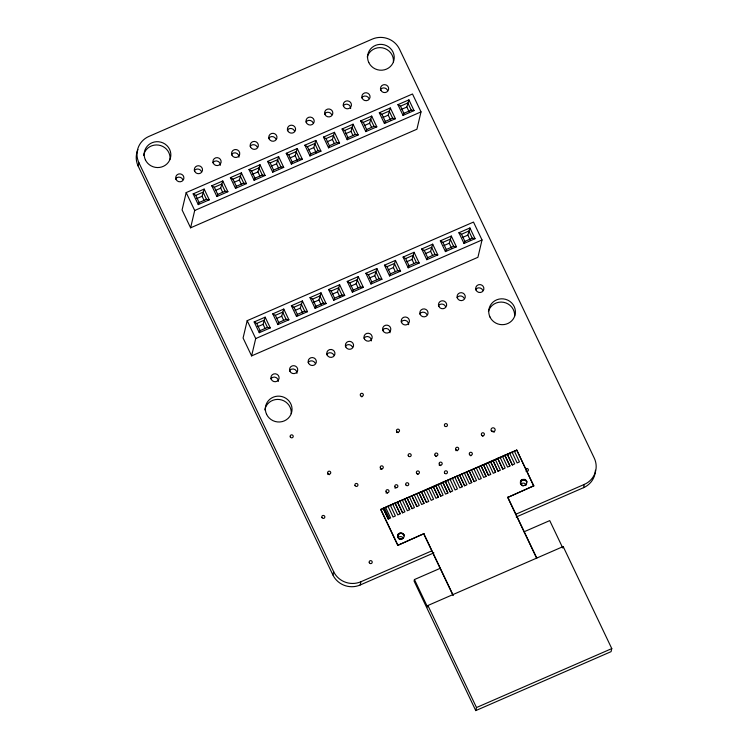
<?xml version="1.0" encoding="UTF-8"?>
<svg xmlns="http://www.w3.org/2000/svg" width="748" height="748" viewBox="0 0 748 748"><rect width="100%" height="100%" fill="white"/><g stroke="black" fill="none" stroke-linecap="round" stroke-linejoin="round"><path stroke-width="1.12" d="M397.656 537.017C398.591 539.589 397.225 534.278 397.627 535.633M397.656 535.4C398.104 532.118 403.256 532.024 403.976 535.194C405.061 536.877 401.928 539.243 403.424 538.102M520.309 482.993C522.646 488.098 517.803 479.87 522.777 479.431C528.743 478.094 525.769 486.668 526.461 484.152M520.673 481.095C521.459 478.505 527.536 480.179 526.826 482.797M433.905 552.865L360.153 585.001A20.57 19.869 13.3 0 1 332.888 574.941L138.128 165.991L138.904 162.727A20.57 19.869 13.3 0 1 148.861 136.445L372.242 39.12A20.57 19.869 13.3 0 1 399.516 49.181L594.267 458.131A20.57 19.869 13.3 0 1 584.31 484.414L583.543 487.677L516.204 517.008M186.187 192.591L182.082 209.926L190.6 227.822L416.916 129.217L421.012 111.882L412.494 93.986L186.187 192.591L194.704 210.487L190.6 227.822M204.036 200.352L202.091 196.257L204.157 189.085L193.162 193.872L198.276 204.606L209.272 199.819L204.157 189.085M222.652 192.236L220.707 188.15L222.773 180.969L211.778 185.766L216.892 196.5L227.888 191.703L222.773 180.969M241.267 184.13L239.323 180.034L241.389 172.863L230.393 177.65L235.508 188.384L246.494 183.597L241.389 172.863M259.883 176.014L257.938 171.928L260.005 164.747L249.009 169.544L254.124 180.277L265.11 175.481L260.005 164.747M278.499 167.907L276.554 163.821L278.621 156.641L267.625 161.428L272.74 172.162L283.726 167.374L278.621 156.641M247.186 320.677L243.081 338.012L251.609 355.898L477.916 257.303L482.021 239.968L473.493 222.072L247.186 320.677L255.704 338.564L251.609 355.898M297.601 160.82L295.17 155.706L297.236 148.534L286.241 153.321L291.355 164.055L302.342 159.268L297.236 148.534M265.035 328.428L263.09 324.342L265.157 317.171L254.161 321.958L259.276 332.692L270.271 327.904L265.157 317.171M316.217 152.704L313.786 147.599L315.843 140.418L304.857 145.206L309.962 155.939L320.957 151.152L315.843 140.418M283.651 320.322L281.706 316.236L283.773 309.055L272.777 313.851L277.891 324.585L288.887 319.789L283.773 309.055M334.347 143.579L332.402 139.483L334.459 132.312L323.473 137.099L328.578 147.833L339.573 143.046L334.459 132.312M302.753 313.234L300.322 308.12L302.388 300.948L291.393 305.736L296.507 316.469L307.503 311.682L302.388 300.948M352.963 135.463L351.008 131.377L353.075 124.196L342.088 128.993L347.194 139.726L358.189 134.93L353.075 124.196M321.369 305.128L318.938 300.013L321.004 292.833L310.009 297.629L315.123 308.363L326.109 303.566L321.004 292.833M371.578 127.356L369.624 123.261L371.691 116.09L360.704 120.877L365.809 131.611L376.805 126.823L371.691 116.09M339.985 297.012L337.554 291.898L339.62 284.726L328.624 289.513L333.739 300.247L344.725 295.46L339.62 284.726M390.68 120.269L388.24 115.155L390.306 107.974L379.311 112.77L384.425 123.504L395.421 118.708L390.306 107.974M358.114 287.877L356.17 283.791L358.236 276.62L347.24 281.407L352.355 292.141L363.341 287.354L358.236 276.62M409.296 112.153L406.856 107.039L408.922 99.867L397.927 104.655L403.041 115.388L414.037 110.601L408.922 99.867M376.73 279.771L374.785 275.685L376.852 268.504L365.856 273.291L370.971 284.025L381.957 279.238L376.852 268.504M395.346 271.655L393.401 267.569L395.458 260.398L384.472 265.185L389.577 275.919L400.573 271.131L395.458 260.398M332.888 574.941L333.655 571.678L138.904 162.727M413.962 263.548L412.017 259.463L414.074 252.282L403.088 257.078L408.193 267.803L419.189 263.016L414.074 252.282M432.578 255.442L430.624 251.347L432.69 244.175L421.704 248.962L426.809 259.696L437.804 254.909L432.69 244.175M360.153 585.001L360.929 581.738L431.465 551.005M397.758 545.348L423.854 533.707L397.758 545.348L380.723 509.575L387.941 506.153L393.027 516.99L395.374 515.97L390.288 505.134L392.709 504.077L397.796 514.914L400.171 513.783L395.056 503.049L397.487 501.992L402.574 512.829L404.92 511.81L399.825 500.973L402.256 499.916L407.342 510.753L409.717 509.631L404.603 498.897L402.256 499.916M451.68 248.345L449.239 243.24L451.306 236.059L440.32 240.856L445.425 251.59L456.42 246.793L451.306 236.059M387.941 506.153L390.288 505.134M388.249 519.065L383.163 508.238L388.249 519.065L390.624 517.943L385.51 507.209M392.709 504.077L395.056 503.049M402.574 512.829L397.487 501.992M399.825 500.973L397.459 502.095M400.171 513.783L395.028 503.152M470.296 240.239L467.855 235.124L469.922 227.953L458.926 232.74L464.041 243.474L475.036 238.687L469.922 227.953M397.917 534.586C398.562 532.277 404.247 533.352 404.07 535.736M536.653 558.26L507.696 497.457L533.782 485.817L516.746 450.034L514.372 451.072L519.458 461.899L517.111 462.928L512.025 452.091L509.603 453.148L514.708 463.882L512.343 465.004L507.256 454.167L504.825 455.223L509.94 465.957L507.565 467.089L502.478 456.252L495.279 459.384L500.365 470.221L498.028 471.24L492.932 460.403L490.51 461.469L495.615 472.203L493.25 473.325L488.164 462.488L485.733 463.545L490.819 474.382L488.481 475.401L483.386 464.564L480.964 465.621L486.078 476.354L483.704 477.486L478.617 466.649L476.186 467.706L481.282 478.542L478.935 479.562L473.849 468.725L471.418 469.781L476.532 480.515L474.157 481.637L469.071 470.801L466.649 471.866L471.754 482.6L469.389 483.722L464.302 472.886L461.871 473.942L466.958 484.779L464.611 485.798L459.524 474.961L457.103 476.018L462.208 486.752L459.842 487.883L454.756 477.046L452.325 478.103L457.411 488.94L455.074 489.959L449.978 479.122L447.556 480.179L452.643 491.015L450.296 492.034L445.21 481.198L442.779 482.264L447.893 492.997L445.528 494.119L440.441 483.283L438.01 484.339L443.096 495.176L440.75 496.195L435.663 485.359L428.464 488.5L433.578 499.234L431.203 500.356L426.117 489.519L423.695 490.576L428.782 501.412L426.435 502.432L421.348 491.595L418.917 492.661L424.032 503.385L421.657 504.517L416.571 493.68L414.149 494.737L419.254 505.47L416.888 506.592L411.802 495.756L409.371 496.812L414.457 507.649L412.12 508.668L407.024 497.841L404.603 498.897L409.717 509.631M398.562 538.13L398.918 538.794L398.198 537.709M399.404 539.084L398.993 538.495M409.371 496.812L407.006 497.944M399.479 538.775L400.489 539.383L402.144 539.121M400.489 539.383L402.695 538.551M416.916 506.49L411.802 495.756M414.149 494.737L411.774 495.859M412.12 508.668L407.024 497.841M416.571 493.68L418.917 492.661M426.435 502.432L421.348 491.595M423.695 490.576L421.32 491.698M426.117 489.519L428.464 488.5M424.032 503.385L418.899 492.754M430.867 487.546L435.981 498.271L438.347 497.149L433.232 486.415M440.75 496.195L435.663 485.359M414.448 579.55L414.083 581.084L475.765 710.6L611.06 651.658L611.78 648.6L563.188 546.554L427.893 605.506L427.538 607.03L414.448 579.55L440.133 568.358M438.01 484.339L435.645 485.461M440.441 483.283L442.779 482.264M438.347 497.149L433.214 486.518M450.296 492.034L445.21 481.198M447.556 480.179L445.182 481.301M449.978 479.122L452.325 478.103M447.893 492.997L442.76 482.357M454.756 477.046L457.103 476.018M464.611 485.798L459.524 474.961M461.871 473.942L459.506 475.064M464.302 472.886L466.649 471.866M462.208 486.752L457.075 476.121M474.157 481.637L469.071 470.801M471.418 469.781L469.052 470.903M473.849 468.725L476.186 467.706M471.754 482.6L466.621 471.96M478.617 466.649L480.964 465.621M488.481 475.401L483.386 464.564M485.733 463.545L483.367 464.667M488.164 462.488L490.51 461.469M486.078 476.354L480.936 465.724M498.028 471.24L492.932 460.403M495.279 459.384L492.913 460.506M495.615 472.203L490.482 461.572M502.478 456.252L504.825 455.223M502.796 469.164L497.71 458.328L502.796 469.164L505.162 468.042L500.057 457.309M512.343 465.004L507.256 454.167M509.603 453.148L507.228 454.27M512.025 452.091L514.372 451.072M509.94 465.957L504.807 455.326M533.707 486.116L516.746 450.034M507.696 497.457L533.782 485.817M522.235 485.293L522.693 485.789L521.319 484.648M523.245 485.891L525.891 484.723M524.442 485.508L525.461 485.069M475.765 710.6L476.495 707.543L427.893 605.506M562.823 548.088L563.188 546.554M198.276 204.606L199.136 202.53L206.467 199.333L209.272 199.819M216.892 196.5L217.752 194.415L225.083 191.226L227.888 191.703M235.508 188.384L236.368 186.308L243.689 183.11L246.494 183.597M254.124 180.277L254.984 178.202L262.305 175.004L265.11 175.481M272.74 172.162L273.6 170.086L280.921 166.898L283.726 167.374M291.355 164.055L292.206 161.979L299.537 158.782L302.342 159.268M309.962 155.939L310.822 153.864L318.152 150.675L320.957 151.152M328.578 147.833L329.438 145.757L336.768 142.559L339.573 143.046M259.276 332.692L260.136 330.616L267.466 327.418L270.271 327.904M347.194 139.726L348.054 137.641L355.384 134.453L358.189 134.93M277.891 324.585L278.752 322.5L286.082 319.312L288.887 319.789M365.809 131.611L366.67 129.535L374 126.337L376.805 126.823M296.507 316.469L297.367 314.394L304.698 311.196L307.503 311.682M384.425 123.504L385.285 121.419L392.616 118.231L395.421 118.708M315.123 308.363L315.983 306.278L323.304 303.09L326.109 303.566M403.041 115.388L403.901 113.313L411.232 110.124L414.037 110.601M333.739 300.247L334.599 298.171L341.92 294.983L344.725 295.46M352.355 292.141L353.215 290.065L360.536 286.867L363.341 287.354M370.971 284.025L371.821 281.949L379.152 278.761L381.957 279.238M389.577 275.919L390.437 273.843L397.768 270.645L400.573 271.131M408.193 267.803L409.053 265.727L416.384 262.539L419.189 263.016M426.809 259.696L427.669 257.621L434.999 254.423L437.804 254.909M445.425 251.59L446.285 249.505L453.615 246.316L456.42 246.793M464.041 243.474L464.901 241.398L472.231 238.201L475.036 238.687M193.162 193.872L195.724 195.378L203.054 192.18L206.467 199.333M211.778 185.766L214.339 187.262L221.67 184.073L225.083 191.226M230.393 177.65L232.955 179.155L240.286 175.958L243.689 183.11M249.009 169.544L251.571 171.04L258.901 167.851L262.305 175.004M267.625 161.428L270.187 162.933L277.517 159.735L280.921 166.898M286.241 153.321L288.803 154.817L296.133 151.629L299.537 158.782M304.857 145.206L307.419 146.711L314.749 143.513L318.152 150.675M323.473 137.099L326.034 138.595L333.365 135.407L336.768 142.559M342.088 128.993L344.65 130.489L351.981 127.3L355.384 134.453M360.704 120.877L363.266 122.382L370.597 119.184L374 126.337M379.311 112.77L381.882 114.266L389.203 111.078L392.616 118.231M397.927 104.655L400.498 106.16L407.819 102.962L411.232 110.124M196.855 198.538L202.091 196.257M215.471 190.431L220.707 188.15M234.087 182.316L239.323 180.034M252.702 174.209L257.938 171.928M271.318 166.093L276.554 163.821M289.934 157.987L295.17 155.706M308.55 149.881L313.786 147.599M327.166 141.765L332.402 139.483M345.782 133.658L351.008 131.377M364.398 125.542L369.624 123.261M383.004 117.436L388.24 115.155M401.62 109.32L406.856 107.039M194.704 210.487L421.012 111.882M254.161 321.958L256.723 323.454L264.053 320.266L267.466 327.418M272.777 313.851L275.339 315.347L282.669 312.159L286.082 319.312M291.393 305.736L293.955 307.241L301.285 304.043L304.698 311.196M310.009 297.629L312.571 299.125L319.901 295.937L323.304 303.09M328.624 289.513L331.186 291.019L338.517 287.821L341.92 294.983M347.24 281.407L349.802 282.903L357.133 279.715L360.536 286.867M365.856 273.291L368.418 274.796L375.748 271.599L379.152 278.761M384.472 265.185L387.034 266.681L394.364 263.492L397.768 270.645M403.088 257.078L405.65 258.574L412.98 255.377L416.384 262.539M421.704 248.962L424.266 250.468L431.596 247.27L434.999 254.423M440.32 240.856L442.881 242.352L450.212 239.164L453.615 246.316M458.926 232.74L461.497 234.246L468.818 231.048L472.231 238.201M257.854 326.624L263.09 324.342M276.47 318.517L281.706 316.236M295.086 310.401L300.322 308.12M313.702 302.295L318.938 300.013M332.318 294.179L337.554 291.898M350.934 286.073L356.17 283.791M369.549 277.966L374.785 275.685M388.165 269.85L393.401 267.569M406.781 261.744L412.017 259.463M425.397 253.628L430.624 251.347M444.013 245.522L449.239 243.24M462.619 237.406L467.855 235.124M255.704 338.564L482.021 239.968M380.723 509.575L516.672 450.343M515.905 514.213L584.31 484.414M524.049 531.8L549.733 520.608L562.337 547.069M476.495 707.543L611.78 648.6M522.768 485.48L523.32 485.592M400.012 538.971L400.563 539.074M521.674 485.312L522.16 485.592M400.498 106.16L403.901 113.313M461.497 234.246L464.901 241.398M381.882 114.266L385.285 121.419M442.881 242.352L446.285 249.505M363.266 122.382L366.67 129.535M424.266 250.468L427.669 257.621M344.65 130.489L348.054 137.641M405.65 258.574L409.053 265.727M507.761 497.149L536.709 557.924M326.034 138.595L329.438 145.757M387.034 266.681L390.437 273.843M307.419 146.711L310.822 153.864M368.418 274.796L371.821 281.949M288.803 154.817L292.206 161.979M349.802 282.903L353.215 290.065M270.187 162.933L273.6 170.086M331.186 291.019L334.599 298.171M251.571 171.04L254.984 178.202M312.571 299.125L315.983 306.278M423.854 533.707L453.297 595.53M423.779 534.016L452.736 594.819M232.955 179.155L236.368 186.308M293.955 307.241L297.367 314.394M384.313 507.827L389.428 518.56M380.797 509.266L397.833 545.049M214.339 187.262L217.752 194.415M275.339 315.347L278.752 322.5M195.724 195.378L199.136 202.53M256.723 323.454L260.136 330.616M360.929 581.738A20.57 19.869 13.3 0 1 333.655 571.678M522.244 485.499A3.235 3.132 13.3 0 1 522.02 480.525A3.235 3.132 13.3 0 1 527.031 481.684M401.059 539.56A3.235 3.132 13.3 0 1 398.693 534.605A3.235 3.132 13.3 0 1 404.275 535.166M525.582 469.071A1.543 1.496 13.3 0 1 527.733 468.734A1.543 1.496 13.3 0 1 528.107 470.829A1.543 1.496 13.3 0 1 525.956 471.156M595.408 470.268A20.57 19.869 13.3 0 1 583.543 487.677M138.128 165.991A20.57 19.869 13.3 0 1 137.959 149.563M367.231 57.026A13.371 12.912 13.3 0 1 382.443 47.853A13.371 12.912 13.3 0 1 393.42 61.897M488.416 311.477A13.371 12.912 13.3 0 1 503.628 302.304A13.371 12.912 13.3 0 1 514.596 316.348M143.597 155.453A13.371 12.912 13.3 0 1 158.483 145.084A13.371 12.912 13.3 0 1 170.039 159.231M264.783 409.904A13.371 12.912 13.3 0 1 279.668 399.535A13.371 12.912 13.3 0 1 291.215 413.681M520.683 484.386A3.235 3.132 13.3 0 1 526.255 484.947M399.208 536.849A3.235 3.132 13.3 0 1 403.499 538.429M380.321 469.22A1.543 1.496 13.3 0 1 381.854 469.379M417.253 474.204A1.543 1.496 13.3 0 1 418.001 474.475M394.925 488.098A1.543 1.496 13.3 0 1 395.711 487.976M386.052 493.063A1.543 1.496 13.3 0 1 387.586 493.213M327.783 474.55A1.543 1.496 13.3 0 1 329.326 474.709M455.747 450.623A1.543 1.496 13.3 0 1 457.29 450.782M396.552 432.522A1.543 1.496 13.3 0 1 398.095 432.681M435.691 456.289A1.543 1.496 13.3 0 1 436.449 456.57M439.235 465.499A1.543 1.496 13.3 0 1 440.768 465.658M361.181 396.58A1.543 1.496 13.3 0 1 361.929 396.861M470.174 455.532A1.543 1.496 13.3 0 1 470.922 455.812M491.464 431.222A2.057 1.982 13.3 0 1 494.194 432.232M482.236 436.019A1.543 1.496 13.3 0 1 482.984 436.29M475.653 289.467A4.114 3.974 13.3 0 1 482.74 290.177M175.677 178.753A4.114 3.974 13.3 0 1 182.755 179.473M194.293 170.647A4.114 3.974 13.3 0 1 201.371 171.357M212.899 162.531A4.114 3.974 13.3 0 1 220.351 165.28M231.515 154.425A4.114 3.974 13.3 0 1 238.967 157.173M250.131 146.309A4.114 3.974 13.3 0 1 257.219 147.029M268.747 138.202A4.114 3.974 13.3 0 1 275.834 138.913M270.888 378.684A4.114 3.974 13.3 0 1 278.34 381.433M289.504 370.569A4.114 3.974 13.3 0 1 296.956 373.317M308.12 362.462A4.114 3.974 13.3 0 1 315.198 363.173M326.736 354.346A4.114 3.974 13.3 0 1 333.814 355.066M345.352 346.24A4.114 3.974 13.3 0 1 352.43 346.95M363.967 338.133A4.114 3.974 13.3 0 1 371.419 340.882M382.583 330.018A4.114 3.974 13.3 0 1 390.026 332.767M401.199 321.911A4.114 3.974 13.3 0 1 408.642 324.66M287.363 130.096A4.114 3.974 13.3 0 1 294.45 130.806M361.826 97.651A4.114 3.974 13.3 0 1 368.914 98.362M419.806 313.795A4.114 3.974 13.3 0 1 426.893 314.515M457.037 297.573A4.114 3.974 13.3 0 1 464.125 298.293M324.595 113.874A4.114 3.974 13.3 0 1 331.682 114.584M343.21 105.758A4.114 3.974 13.3 0 1 350.662 108.507M438.421 305.689A4.114 3.974 13.3 0 1 445.509 306.399M380.442 89.536A4.114 3.974 13.3 0 1 387.529 90.256M305.979 121.98A4.114 3.974 13.3 0 1 313.066 122.7M368.801 62.57A13.371 12.912 13.3 0 0 391.821 64.889A13.371 12.912 13.3 0 0 382.078 44.431A13.371 12.912 13.3 0 0 368.801 62.57M489.977 317.021A13.371 12.912 13.3 0 0 513.006 319.34A13.371 12.912 13.3 0 0 503.254 298.882A13.371 12.912 13.3 0 0 489.977 317.021M145.411 159.894A13.371 12.912 13.3 0 0 168.44 162.213A13.371 12.912 13.3 0 0 158.688 141.755A13.371 12.912 13.3 0 0 145.411 159.894M266.597 414.345A13.371 12.912 13.3 0 0 289.616 416.673A13.371 12.912 13.3 0 0 279.874 396.206A13.371 12.912 13.3 0 0 266.597 414.345M380.339 467.939A1.543 1.496 13.3 0 0 383.004 468.211A1.543 1.496 13.3 0 0 381.873 465.836A1.543 1.496 13.3 0 0 380.339 467.939M416.486 473.035A1.543 1.496 13.3 0 0 419.151 473.306A1.543 1.496 13.3 0 0 418.02 470.941A1.543 1.496 13.3 0 0 416.486 473.035M394.944 486.808A1.543 1.496 13.3 0 0 397.609 487.079A1.543 1.496 13.3 0 0 396.487 484.713A1.543 1.496 13.3 0 0 394.944 486.808M386.071 491.773A1.543 1.496 13.3 0 0 388.736 492.044A1.543 1.496 13.3 0 0 387.614 489.678A1.543 1.496 13.3 0 0 386.071 491.773M369.288 562.73A1.543 1.496 13.3 0 0 371.952 563.001A1.543 1.496 13.3 0 0 370.83 560.635A1.543 1.496 13.3 0 0 369.288 562.73M321.921 517.532A1.543 1.496 13.3 0 0 324.576 517.803A1.543 1.496 13.3 0 0 323.454 515.437A1.543 1.496 13.3 0 0 321.921 517.532M327.811 473.269A1.543 1.496 13.3 0 0 330.476 473.54A1.543 1.496 13.3 0 0 329.344 471.165A1.543 1.496 13.3 0 0 327.811 473.269M444.518 425.706A1.543 1.496 13.3 0 0 447.182 425.977A1.543 1.496 13.3 0 0 446.06 423.611A1.543 1.496 13.3 0 0 444.518 425.706M455.775 449.333A1.543 1.496 13.3 0 0 458.44 449.604A1.543 1.496 13.3 0 0 457.309 447.239A1.543 1.496 13.3 0 0 455.775 449.333M444.518 472.895A1.543 1.496 13.3 0 0 447.182 473.166A1.543 1.496 13.3 0 0 446.051 470.801A1.543 1.496 13.3 0 0 444.518 472.895M408.268 455.775A1.543 1.496 13.3 0 0 410.923 456.037A1.543 1.496 13.3 0 0 409.801 453.671A1.543 1.496 13.3 0 0 408.268 455.775M396.58 431.231A1.543 1.496 13.3 0 0 399.245 431.502A1.543 1.496 13.3 0 0 398.114 429.137A1.543 1.496 13.3 0 0 396.58 431.231M405.809 484.826A1.543 1.496 13.3 0 0 408.473 485.097A1.543 1.496 13.3 0 0 407.342 482.731A1.543 1.496 13.3 0 0 405.809 484.826M434.934 455.13A1.543 1.496 13.3 0 0 437.589 455.392A1.543 1.496 13.3 0 0 436.467 453.026A1.543 1.496 13.3 0 0 434.934 455.13M439.254 464.218A1.543 1.496 13.3 0 0 441.918 464.48A1.543 1.496 13.3 0 0 440.796 462.114A1.543 1.496 13.3 0 0 439.254 464.218M360.414 395.421A1.543 1.496 13.3 0 0 363.079 395.683A1.543 1.496 13.3 0 0 361.948 393.317A1.543 1.496 13.3 0 0 360.414 395.421M290.28 436.944A1.543 1.496 13.3 0 0 292.945 437.215A1.543 1.496 13.3 0 0 291.814 434.85A1.543 1.496 13.3 0 0 290.28 436.944M469.407 454.373A1.543 1.496 13.3 0 0 472.072 454.634A1.543 1.496 13.3 0 0 470.941 452.269A1.543 1.496 13.3 0 0 469.407 454.373M355.01 485.555A1.543 1.496 13.3 0 0 357.675 485.826A1.543 1.496 13.3 0 0 356.553 483.46A1.543 1.496 13.3 0 0 355.01 485.555M491.24 430.586A2.057 1.982 13.3 0 0 494.783 430.951A2.057 1.982 13.3 0 0 493.287 427.8A2.057 1.982 13.3 0 0 491.24 430.586M481.469 434.85A1.543 1.496 13.3 0 0 484.134 435.121A1.543 1.496 13.3 0 0 483.002 432.755A1.543 1.496 13.3 0 0 481.469 434.85M476.065 290.159A4.114 3.974 13.3 0 0 483.152 290.879A4.114 3.974 13.3 0 0 480.151 284.586A4.114 3.974 13.3 0 0 476.065 290.159M176.079 179.455A4.114 3.974 13.3 0 0 183.167 180.165A4.114 3.974 13.3 0 0 180.165 173.873A4.114 3.974 13.3 0 0 176.079 179.455M194.695 171.339A4.114 3.974 13.3 0 0 201.782 172.059A4.114 3.974 13.3 0 0 198.781 165.757A4.114 3.974 13.3 0 0 194.695 171.339M213.311 163.232A4.114 3.974 13.3 0 0 220.398 163.943A4.114 3.974 13.3 0 0 217.397 157.65A4.114 3.974 13.3 0 0 213.311 163.232M231.927 155.117A4.114 3.974 13.3 0 0 239.014 155.836A4.114 3.974 13.3 0 0 236.013 149.535A4.114 3.974 13.3 0 0 231.927 155.117M250.543 147.01A4.114 3.974 13.3 0 0 257.63 147.721A4.114 3.974 13.3 0 0 254.629 141.428A4.114 3.974 13.3 0 0 250.543 147.01M269.158 138.894A4.114 3.974 13.3 0 0 276.246 139.614A4.114 3.974 13.3 0 0 273.244 133.322A4.114 3.974 13.3 0 0 269.158 138.894M271.3 379.376A4.114 3.974 13.3 0 0 278.378 380.096A4.114 3.974 13.3 0 0 275.386 373.794A4.114 3.974 13.3 0 0 271.3 379.376M289.915 371.27A4.114 3.974 13.3 0 0 296.993 371.98A4.114 3.974 13.3 0 0 294.001 365.688A4.114 3.974 13.3 0 0 289.915 371.27M308.531 363.154A4.114 3.974 13.3 0 0 315.609 363.874A4.114 3.974 13.3 0 0 312.617 357.572A4.114 3.974 13.3 0 0 308.531 363.154M327.147 355.048A4.114 3.974 13.3 0 0 334.225 355.758A4.114 3.974 13.3 0 0 331.224 349.466A4.114 3.974 13.3 0 0 327.147 355.048M345.754 346.932A4.114 3.974 13.3 0 0 352.841 347.652A4.114 3.974 13.3 0 0 349.84 341.359A4.114 3.974 13.3 0 0 345.754 346.932M364.37 338.825A4.114 3.974 13.3 0 0 371.457 339.536A4.114 3.974 13.3 0 0 368.455 333.243A4.114 3.974 13.3 0 0 364.37 338.825M382.985 330.719A4.114 3.974 13.3 0 0 390.073 331.429A4.114 3.974 13.3 0 0 387.071 325.137A4.114 3.974 13.3 0 0 382.985 330.719M401.601 322.603A4.114 3.974 13.3 0 0 408.689 323.323A4.114 3.974 13.3 0 0 405.687 317.021A4.114 3.974 13.3 0 0 401.601 322.603M287.774 130.788A4.114 3.974 13.3 0 0 294.862 131.498A4.114 3.974 13.3 0 0 291.86 125.206A4.114 3.974 13.3 0 0 287.774 130.788M362.238 98.343A4.114 3.974 13.3 0 0 369.316 99.063A4.114 3.974 13.3 0 0 366.324 92.761A4.114 3.974 13.3 0 0 362.238 98.343M420.217 314.497A4.114 3.974 13.3 0 0 427.304 315.207A4.114 3.974 13.3 0 0 424.303 308.915A4.114 3.974 13.3 0 0 420.217 314.497M457.449 298.274A4.114 3.974 13.3 0 0 464.536 298.985A4.114 3.974 13.3 0 0 461.535 292.692A4.114 3.974 13.3 0 0 457.449 298.274M325.006 114.566A4.114 3.974 13.3 0 0 332.084 115.285A4.114 3.974 13.3 0 0 329.092 108.984A4.114 3.974 13.3 0 0 325.006 114.566M343.622 106.459A4.114 3.974 13.3 0 0 350.7 107.17A4.114 3.974 13.3 0 0 347.708 100.877A4.114 3.974 13.3 0 0 343.622 106.459M438.833 306.381A4.114 3.974 13.3 0 0 445.92 307.101A4.114 3.974 13.3 0 0 442.919 300.799A4.114 3.974 13.3 0 0 438.833 306.381M380.854 90.237A4.114 3.974 13.3 0 0 387.932 90.947A4.114 3.974 13.3 0 0 384.94 84.655A4.114 3.974 13.3 0 0 380.854 90.237M306.39 122.681A4.114 3.974 13.3 0 0 313.477 123.392A4.114 3.974 13.3 0 0 310.476 117.099A4.114 3.974 13.3 0 0 306.39 122.681"/></g></svg>
